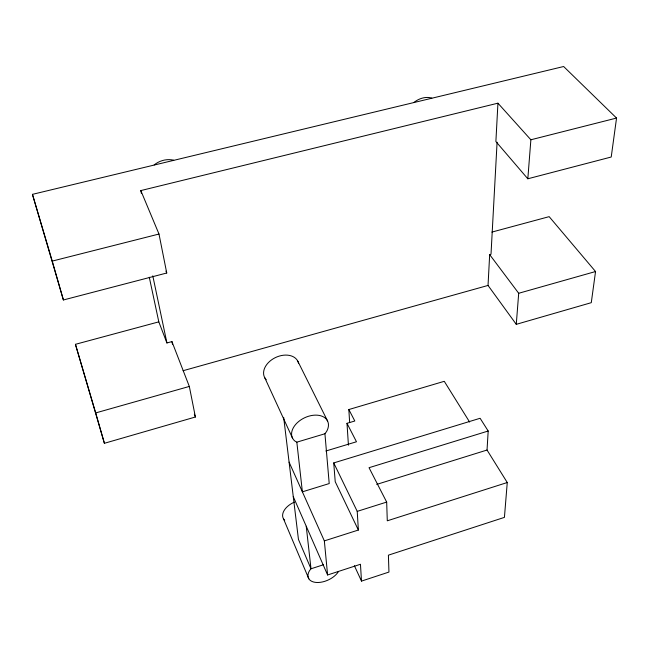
<?xml version="1.0" encoding="UTF-8"?>
<svg xmlns="http://www.w3.org/2000/svg" width="649" height="649" viewBox="0 0 649 649"><rect width="100%" height="100%" fill="white"/><g stroke="black" fill="none" stroke-linecap="round" stroke-linejoin="round"><path stroke-width="0.97" d="M491.885 232.091L549.159 216.652L595.547 271.533L591.28 302.677L516.271 324.338L488.032 285.438L489.671 254.611L491.009 254.246L497.085 142.212M497.937 103.183L495.885 141.523L527.824 178.783L611.22 157.017L616.55 118.061L563.64 66.514L32.45 194.351L63.399 299.976L166.744 273.01L158.989 234.038L140.817 190.579L497.937 103.183L530.874 139.778L527.824 178.783M487.034 450.033L488.186 431.017L480.114 418.272L333.724 462.924L335.225 481.704L358.37 530.038L324.346 540.893L327.599 574.973L360.463 564.265L361.493 581.098L388.954 572.061L388.402 555.163L504.427 517.375L507.258 482.523L487.034 450.033L376.712 484.405M516.271 324.338L518.697 293.275L489.671 254.611M324.93 433.759L326.552 431.569A19.511 12.939 -25.7 0 0 320.874 415.814A19.511 12.939 -25.7 0 0 297.104 422.913A19.511 12.939 -25.7 0 0 294.857 441.036L296.828 442.164L324.93 433.759L329.213 483.562L302.385 491.837L296.828 442.164M323.421 564.768L311.001 568.784L309.573 570.593A17.077 9.857 -24.5 0 0 316.874 582.486A17.077 9.857 -24.5 0 0 338.364 571.728M507.258 482.523L387.291 520.806L386.674 502.075L369.038 467.702L488.186 431.017M358.37 530.038L357.226 511.371L386.674 502.075M325.847 451.023L356.471 441.766L346.996 423.326L354.808 420.998L348.838 409.543L444.273 381.312L469.608 422.028M158.81 321.855L75.438 344.319L104.4 443.291L195.406 417.007L189.321 386.439L171.936 341.593L166.923 342.964L158.81 321.855L149.286 277.245M75.438 344.319L95.711 412.918L189.321 386.439M518.697 293.275L595.547 271.533M183.083 370.717L488.032 285.438M32.45 194.351L52.269 261.085L158.989 234.038M530.874 139.778L616.55 118.061M297.786 361.16L327.534 420.933M333.724 462.924L357.226 511.371M354.395 565.733L361.493 581.098M264.727 377.677L292.65 438.408M289.089 462.137L324.346 540.893M293.267 496.647L327.599 574.973M283.532 518.916L308.843 578.827M165.982 271.136L166.744 273.01M194.327 414.2L195.406 417.007M52.269 261.085L63.399 299.976M95.711 412.918L104.4 443.291M152.791 275.833L166.923 342.964M140.817 190.579L141.425 193.54M171.936 341.593L172.545 344.546M283.67 417.356L298.451 539.441L311.001 568.784L306.231 526.225M346.996 423.326L348.424 445.173M348.838 409.543L349.649 422.467M414.038 102.372A19.446 15.041 -42.4 0 1 431.788 98.104M154.186 164.911A19.989 16.898 -21.8 0 1 173.745 160.206M284.676 520.303A16.29 10.068 -24.2 0 1 294.427 502.115M266.26 379.754A18.48 13.037 -25.4 0 1 275.127 357.729A18.48 13.037 -25.4 0 1 298.605 363.586"/></g></svg>
